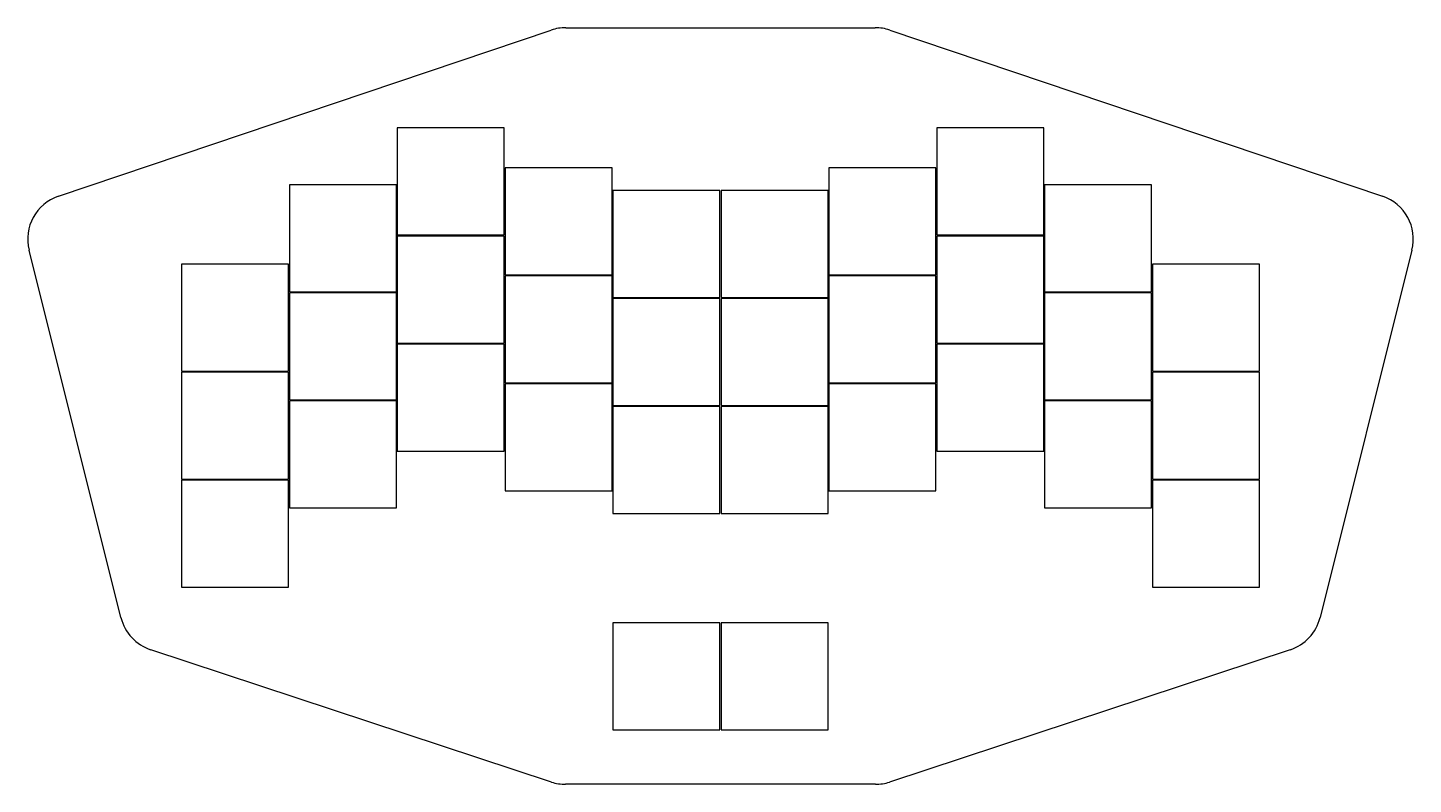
# Model space of a CAD drawing. Header units: millimetres. Extents: x 63 to 308, y -194 to -61.
import ezdxf

# ---------------------------------------------------------------- set-up
doc = ezdxf.new("R2010")
doc.units = ezdxf.units.MM

msp = doc.modelspace()

# ---------------------------------------------------------------- linework, layer by layer
for p, q in [((158.26, -60.8), (212.79, -60.8)), ((68.9, -90.49), (155.71, -61.22)), ((215.34, -61.22), (302.15, -90.49)), ((147.43, -78.47), (128.57, -78.47)), ((128.57, -78.47), (128.57, -97.33)), ((147.43, -97.33), (147.43, -78.47)), ((242.48, -78.47), (223.62, -78.47)), ((223.62, -78.47), (223.62, -97.33)), ((242.48, -97.33), (242.48, -78.47)), ((166.43, -85.47), (147.57, -85.47)), ((147.57, -85.47), (147.57, -104.33)), ((166.43, -104.33), (166.43, -85.47)), ((223.48, -85.47), (204.62, -85.47)), ((204.62, -85.47), (204.62, -104.33)), ((223.48, -104.33), (223.48, -85.47)), ((128.43, -88.47), (109.57, -88.47)), ((109.57, -88.47), (109.57, -107.33)), ((128.43, -107.33), (128.43, -88.47)), ((185.43, -89.47), (166.57, -89.47)), ((166.57, -89.47), (166.57, -108.33)), ((185.43, -108.33), (185.43, -89.47)), ((204.48, -89.47), (185.62, -89.47)), ((185.62, -89.47), (185.62, -108.33)), ((204.48, -108.33), (204.48, -89.47)), ((261.48, -88.47), (242.62, -88.47)), ((242.62, -88.47), (242.62, -107.33)), ((261.48, -107.33), (261.48, -88.47)), ((128.57, -97.33), (147.43, -97.33)), ((147.43, -97.52), (128.57, -97.52)), ((128.57, -97.52), (128.57, -116.38)), ((147.43, -116.38), (147.43, -97.52)), ((223.62, -97.33), (242.48, -97.33)), ((242.48, -97.52), (223.62, -97.52)), ((223.62, -97.52), (223.62, -116.38)), ((242.48, -116.38), (242.48, -97.52)), ((79.88, -164.78), (63.69, -100.01)), ((307.36, -100.01), (291.17, -164.78)), ((109.43, -102.47), (90.57, -102.47)), ((90.57, -102.47), (90.57, -121.33)), ((109.43, -121.33), (109.43, -102.47)), ((280.48, -102.47), (261.62, -102.47)), ((261.62, -102.47), (261.62, -121.33)), ((280.48, -121.33), (280.48, -102.47)), ((147.57, -104.33), (166.43, -104.33)), ((166.43, -104.52), (147.57, -104.52)), ((147.57, -104.52), (147.57, -123.38)), ((166.43, -123.38), (166.43, -104.52)), ((204.62, -104.33), (223.48, -104.33)), ((223.48, -104.52), (204.62, -104.52)), ((204.62, -104.52), (204.62, -123.38)), ((223.48, -123.38), (223.48, -104.52)), ((109.57, -107.33), (128.43, -107.33)), ((242.62, -107.33), (261.48, -107.33)), ((128.43, -107.52), (109.57, -107.52)), ((109.57, -107.52), (109.57, -126.38)), ((128.43, -126.38), (128.43, -107.52)), ((166.57, -108.33), (185.43, -108.33)), ((185.43, -108.52), (166.57, -108.52)), ((166.57, -108.52), (166.57, -127.38)), ((185.43, -127.38), (185.43, -108.52)), ((185.62, -108.33), (204.48, -108.33)), ((204.48, -108.52), (185.62, -108.52)), ((185.62, -108.52), (185.62, -127.38)), ((204.48, -127.38), (204.48, -108.52)), ((261.48, -107.52), (242.62, -107.52)), ((242.62, -107.52), (242.62, -126.38)), ((261.48, -126.38), (261.48, -107.52)), ((128.57, -116.38), (147.43, -116.38)), ((147.43, -116.57), (128.57, -116.57)), ((128.57, -116.57), (128.57, -135.43)), ((147.43, -135.43), (147.43, -116.57)), ((223.62, -116.38), (242.48, -116.38)), ((242.48, -116.57), (223.62, -116.57)), ((223.62, -116.57), (223.62, -135.43)), ((242.48, -135.43), (242.48, -116.57)), ((90.57, -121.33), (109.43, -121.33)), ((109.43, -121.52), (90.57, -121.52)), ((90.57, -121.52), (90.57, -140.38)), ((109.43, -140.38), (109.43, -121.52)), ((261.62, -121.33), (280.48, -121.33)), ((280.48, -121.52), (261.62, -121.52)), ((261.62, -121.52), (261.62, -140.38)), ((280.48, -140.38), (280.48, -121.52)), ((147.57, -123.38), (166.43, -123.38)), ((166.43, -123.57), (147.57, -123.57)), ((147.57, -123.57), (147.57, -142.43)), ((166.43, -142.43), (166.43, -123.57)), ((204.62, -123.38), (223.48, -123.38)), ((223.48, -123.57), (204.62, -123.57)), ((204.62, -123.57), (204.62, -142.43)), ((223.48, -142.43), (223.48, -123.57)), ((109.57, -126.38), (128.43, -126.38)), ((128.43, -126.57), (109.57, -126.57)), ((109.57, -126.57), (109.57, -145.43)), ((128.43, -145.43), (128.43, -126.57)), ((242.62, -126.38), (261.48, -126.38)), ((261.48, -126.57), (242.62, -126.57)), ((242.62, -126.57), (242.62, -145.43)), ((261.48, -145.43), (261.48, -126.57)), ((166.57, -127.38), (185.43, -127.38)), ((185.43, -127.57), (166.57, -127.57)), ((166.57, -127.57), (166.57, -146.43)), ((185.43, -146.43), (185.43, -127.57)), ((185.62, -127.38), (204.48, -127.38)), ((204.48, -127.57), (185.62, -127.57)), ((185.62, -127.57), (185.62, -146.43)), ((204.48, -146.43), (204.48, -127.57)), ((128.57, -135.43), (147.43, -135.43)), ((223.62, -135.43), (242.48, -135.43)), ((90.57, -140.38), (109.43, -140.38)), ((109.43, -140.57), (90.57, -140.57)), ((90.57, -140.57), (90.57, -159.43)), ((109.43, -159.43), (109.43, -140.57)), ((261.62, -140.38), (280.48, -140.38)), ((280.48, -140.57), (261.62, -140.57)), ((261.62, -140.57), (261.62, -159.43)), ((280.48, -159.43), (280.48, -140.57)), ((147.57, -142.43), (166.43, -142.43)), ((204.62, -142.43), (223.48, -142.43)), ((109.57, -145.43), (128.43, -145.43)), ((166.57, -146.43), (185.43, -146.43)), ((185.62, -146.43), (204.48, -146.43)), ((242.62, -145.43), (261.48, -145.43)), ((90.57, -159.43), (109.43, -159.43)), ((261.62, -159.43), (280.48, -159.43)), ((185.43, -165.67), (166.57, -165.67)), ((166.57, -165.67), (166.57, -184.53)), ((185.43, -184.53), (185.43, -165.67)), ((204.48, -165.67), (185.62, -165.67)), ((185.62, -165.67), (185.62, -184.53)), ((204.48, -184.53), (204.48, -165.67)), ((155.73, -193.75), (85.13, -170.43)), ((285.92, -170.43), (215.32, -193.75)), ((166.57, -184.53), (185.43, -184.53)), ((185.62, -184.53), (204.48, -184.53)), ((212.81, -194.15), (158.24, -194.15))]:
    msp.add_line(p, q)
for centre, start, end in [((158.26, -68.8), 90, 108.6336), ((212.79, -68.8), 71.3664, 90), ((71.45, -98.07), 108.6336, 194.0362), ((299.6, -98.07), 345.9638, 71.3664), ((87.64, -162.84), 194.0362, 251.7235), ((283.41, -162.84), 288.2765, 345.9638), ((158.24, -186.15), 251.7235, 270), ((212.81, -186.15), 270, 288.2765)]:
    msp.add_arc(centre, 8, start, end)

doc.saveas('drawing.dxf')
